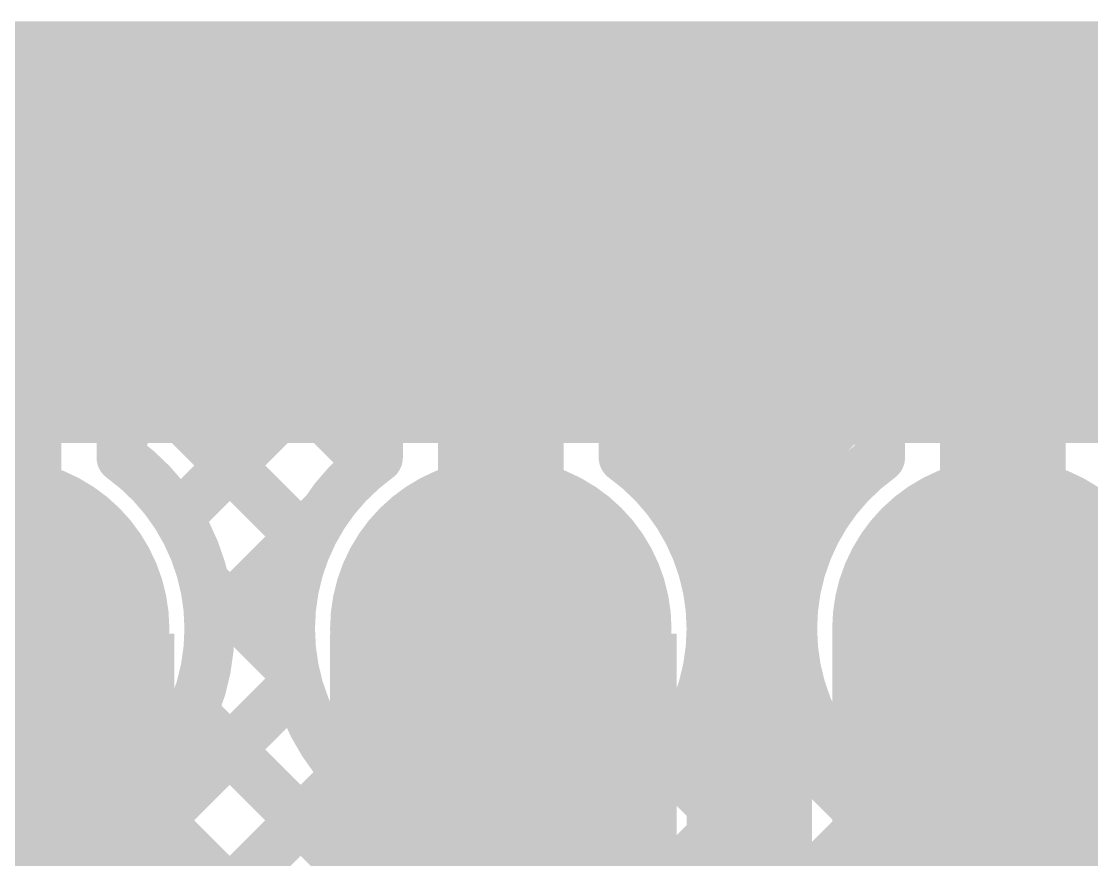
# Model space of a CAD drawing. Header units: millimetres. Extents: x 0.79 to 4.38, y 0.99 to 3.94.
# Drawn here: x 2.3485 to 2.5617, y 3.556 to 3.723 of the extents above; entities that cross this region are included whole.
import ezdxf

# ---------------------------------------------------------------- set-up
doc = ezdxf.new("R2010")
doc.units = ezdxf.units.MM
doc.header["$MEASUREMENT"] = 0
for name, color, linetype in [('BottomLayer', 5, 'Continuous'), ('BottomOverlay', 54, 'Continuous'), ('BottomPaste', 16, 'Continuous'), ('BottomSolder', 6, 'Continuous'), ('MultiLayer', 9, 'Continuous'), ('PadHoleLayer', 156, 'Continuous'), ('TopLayer', 1, 'Continuous'), ('TopOverlay', 2, 'Continuous'), ('TopSolder', 216, 'Continuous')]:
    doc.layers.add(name, color=color, linetype=linetype)

# ---------------------------------------------------------------- blocks, each defined once
blk = doc.blocks.new('R__0402_B_10')
at = {"layer": 'BottomLayer'}
for points in [[(-0.0275, 0.0125), (-0.0275, -0.0125), (-0.0095, 0.0125), (-0.0095, -0.0125)], [(0.0095, 0.0125), (0.0095, -0.0125), (0.0275, 0.0125), (0.0275, -0.0125)]]:
    blk.add_solid(points, dxfattribs=at)
at = {"layer": 'BottomOverlay', "const_width": 0.01}
for points in [[(-0.034, -0.019), (-0.034, 0.019)], [(0.034, 0.019), (-0.034, 0.019)], [(0.034, -0.019), (0.034, 0.019)], [(0.034, -0.019), (-0.034, -0.019)]]:
    blk.add_lwpolyline(points, dxfattribs=at)
at = {"layer": 'BottomOverlay', "const_width": 0.005}
for points in [[(-0.0365, 0.019, 1), (-0.0315, 0.019, 1)], [(-0.0365, 0.019, 1), (-0.0315, 0.019, 1)], [(0.0315, 0.019, 1), (0.0365, 0.019, 1)], [(0.0315, 0.019, 1), (0.0365, 0.019, 1)], [(-0.0365, -0.019, 1), (-0.0315, -0.019, 1)], [(-0.0365, -0.019, 1), (-0.0315, -0.019, 1)], [(0.0315, -0.019, 1), (0.0365, -0.019, 1)], [(0.0315, -0.019, 1), (0.0365, -0.019, 1)]]:
    blk.add_lwpolyline(points, format="xyb", close=True, dxfattribs=at)
at = {"layer": 'BottomPaste'}
for points in [[(-0.0275, 0.0125), (-0.0275, -0.0125), (-0.0095, 0.0125), (-0.0095, -0.0125)], [(0.0095, 0.0125), (0.0095, -0.0125), (0.0275, 0.0125), (0.0275, -0.0125)]]:
    blk.add_solid(points, dxfattribs=at)
at = {"layer": 'BottomSolder'}
for points in [[(-0.0315, 0.0165), (-0.0315, -0.0165), (-0.0055, 0.0165), (-0.0055, -0.0165)], [(0.0055, 0.0165), (0.0055, -0.0165), (0.0315, 0.0165), (0.0315, -0.0165)]]:
    blk.add_solid(points, dxfattribs=at)
blk = doc.blocks.new('R__0402_B_11')
at = {"layer": 'BottomLayer'}
for points in [[(-0.0275, 0.0125), (-0.0275, -0.0125), (-0.0095, 0.0125), (-0.0095, -0.0125)], [(0.0095, 0.0125), (0.0095, -0.0125), (0.0275, 0.0125), (0.0275, -0.0125)]]:
    blk.add_solid(points, dxfattribs=at)
at = {"layer": 'BottomOverlay', "const_width": 0.01}
for points in [[(-0.034, -0.019), (-0.034, 0.019)], [(0.034, 0.019), (-0.034, 0.019)], [(0.034, -0.019), (0.034, 0.019)], [(0.034, -0.019), (-0.034, -0.019)]]:
    blk.add_lwpolyline(points, dxfattribs=at)
at = {"layer": 'BottomOverlay', "const_width": 0.005}
for points in [[(-0.0365, 0.019, 1), (-0.0315, 0.019, 1)], [(-0.0365, 0.019, 1), (-0.0315, 0.019, 1)], [(0.0315, 0.019, 1), (0.0365, 0.019, 1)], [(0.0315, 0.019, 1), (0.0365, 0.019, 1)], [(-0.0365, -0.019, 1), (-0.0315, -0.019, 1)], [(-0.0365, -0.019, 1), (-0.0315, -0.019, 1)], [(0.0315, -0.019, 1), (0.0365, -0.019, 1)], [(0.0315, -0.019, 1), (0.0365, -0.019, 1)]]:
    blk.add_lwpolyline(points, format="xyb", close=True, dxfattribs=at)
at = {"layer": 'BottomPaste'}
for points in [[(-0.0275, 0.0125), (-0.0275, -0.0125), (-0.0095, 0.0125), (-0.0095, -0.0125)], [(0.0095, 0.0125), (0.0095, -0.0125), (0.0275, 0.0125), (0.0275, -0.0125)]]:
    blk.add_solid(points, dxfattribs=at)
at = {"layer": 'BottomSolder'}
for points in [[(-0.0315, 0.0165), (-0.0315, -0.0165), (-0.0055, 0.0165), (-0.0055, -0.0165)], [(0.0055, 0.0165), (0.0055, -0.0165), (0.0315, 0.0165), (0.0315, -0.0165)]]:
    blk.add_solid(points, dxfattribs=at)
blk = doc.blocks.new('R__0402_B_12')
at = {"layer": 'BottomLayer'}
for points in [[(-0.0275, 0.0125), (-0.0275, -0.0125), (-0.0095, 0.0125), (-0.0095, -0.0125)], [(0.0095, 0.0125), (0.0095, -0.0125), (0.0275, 0.0125), (0.0275, -0.0125)]]:
    blk.add_solid(points, dxfattribs=at)
at = {"layer": 'BottomOverlay', "const_width": 0.01}
for points in [[(-0.034, -0.019), (-0.034, 0.019)], [(0.034, 0.019), (-0.034, 0.019)], [(0.034, -0.019), (0.034, 0.019)], [(0.034, -0.019), (-0.034, -0.019)]]:
    blk.add_lwpolyline(points, dxfattribs=at)
at = {"layer": 'BottomOverlay', "const_width": 0.005}
for points in [[(-0.0365, 0.019, 1), (-0.0315, 0.019, 1)], [(-0.0365, 0.019, 1), (-0.0315, 0.019, 1)], [(0.0315, 0.019, 1), (0.0365, 0.019, 1)], [(0.0315, 0.019, 1), (0.0365, 0.019, 1)], [(-0.0365, -0.019, 1), (-0.0315, -0.019, 1)], [(-0.0365, -0.019, 1), (-0.0315, -0.019, 1)], [(0.0315, -0.019, 1), (0.0365, -0.019, 1)], [(0.0315, -0.019, 1), (0.0365, -0.019, 1)]]:
    blk.add_lwpolyline(points, format="xyb", close=True, dxfattribs=at)
at = {"layer": 'BottomPaste'}
for points in [[(-0.0275, 0.0125), (-0.0275, -0.0125), (-0.0095, 0.0125), (-0.0095, -0.0125)], [(0.0095, 0.0125), (0.0095, -0.0125), (0.0275, 0.0125), (0.0275, -0.0125)]]:
    blk.add_solid(points, dxfattribs=at)
at = {"layer": 'BottomSolder'}
for points in [[(-0.0315, 0.0165), (-0.0315, -0.0165), (-0.0055, 0.0165), (-0.0055, -0.0165)], [(0.0055, 0.0165), (0.0055, -0.0165), (0.0315, 0.0165), (0.0315, -0.0165)]]:
    blk.add_solid(points, dxfattribs=at)
blk = doc.blocks.new('0022232111_48')
at = {"layer": 'BottomLayer', "const_width": 0.03}
for points in [[(-0.215, 0, 1), (-0.185, 0, 1)], [(-0.115, 0, 1), (-0.085, 0, 1)], [(-0.015, 0, 1), (0.015, 0, 1)]]:
    blk.add_lwpolyline(points, format="xyb", close=True, dxfattribs=at)
at = {"layer": 'BottomSolder', "const_width": 0.034}
for points in [[(-0.217, 0, 1), (-0.183, 0, 1)], [(-0.117, 0, 1), (-0.083, 0, 1)], [(-0.017, 0, 1), (0.017, 0, 1)]]:
    blk.add_lwpolyline(points, format="xyb", close=True, dxfattribs=at)
at = {"layer": 'MultiLayer', "const_width": 0.03}
for points in [[(-0.215, 0, 1), (-0.185, 0, 1)], [(-0.115, 0, 1), (-0.085, 0, 1)], [(-0.015, 0, 1), (0.015, 0, 1)]]:
    blk.add_lwpolyline(points, format="xyb", close=True, dxfattribs=at)
at = {"layer": 'PadHoleLayer', "const_width": 0.01969}
for points in [[(-0.20984, 0, 1), (-0.19016, 0, 1)], [(-0.10984, 0, 1), (-0.09016, 0, 1)], [(-0.00984, 0, 1), (0.00984, 0, 1)]]:
    blk.add_lwpolyline(points, format="xyb", close=True, dxfattribs=at)
at = {"layer": 'TopLayer', "const_width": 0.03}
for points in [[(-0.215, 0, 1), (-0.185, 0, 1)], [(-0.115, 0, 1), (-0.085, 0, 1)], [(-0.015, 0, 1), (0.015, 0, 1)]]:
    blk.add_lwpolyline(points, format="xyb", close=True, dxfattribs=at)
at = {"layer": 'TopSolder', "const_width": 0.034}
for points in [[(-0.217, 0, 1), (-0.183, 0, 1)], [(-0.117, 0, 1), (-0.083, 0, 1)], [(-0.017, 0, 1), (0.017, 0, 1)]]:
    blk.add_lwpolyline(points, format="xyb", close=True, dxfattribs=at)

msp = doc.modelspace()

# ---------------------------------------------------------------- linework, layer by layer
at = {"layer": 'BottomLayer'}
for points, const_width in [([(1.19216, 3.718), (4.15384, 3.718)], 0.01), ([(2.32485, 3.6825), (2.36035, 3.718)], 0.01), ([(2.33483, 3.718), (2.41792, 3.63492)], 0.01), ([(2.35396, 3.68333), (2.38864, 3.718)], 0.01), ([(2.36312, 3.718), (2.41951, 3.66161)], 0.01), ([(2.36894, 3.67002), (2.41692, 3.718)], 0.01), ([(2.36894, 3.64174), (2.44521, 3.718)], 0.01), ([(2.3914, 3.718), (2.4269, 3.6825)], 0.01), ([(2.41969, 3.718), (2.45449, 3.68319)], 0.01), ([(2.44084, 3.68535), (2.47349, 3.718)], 0.01), ([(2.44797, 3.718), (2.5195, 3.64647)], 0.01), ([(2.46628, 3.6825), (2.50178, 3.718)], 0.01), ([(2.46906, 3.657), (2.53006, 3.718)], 0.01), ([(2.47626, 3.718), (2.52017, 3.67409)], 0.01), ([(2.50454, 3.718), (2.5377, 3.68484)], 0.01), ([(2.52284, 3.6825), (2.55834, 3.718)], 0.01), ([(2.53282, 3.718), (2.56832, 3.6825)], 0.01), ([(2.5527, 3.68407), (2.58663, 3.718)], 0.01), ([(2.56111, 3.718), (2.61928, 3.65983)], 0.01), ([(2.4935, 3.5405), (2.4935, 3.682)], 0.025), ([(2.35564, 3.6825), (2.36894, 3.6825)], 0.01), ([(2.36894, 3.6405), (2.36894, 3.6825)], 0.01), ([(2.42006, 3.6825), (2.43215, 3.6825)], 0.01), ([(2.42006, 3.66624), (2.42006, 3.6825)], 0.01), ([(2.45585, 3.6825), (2.46906, 3.6825)], 0.01), ([(2.46906, 3.6405), (2.46906, 3.6825)], 0.01), ([(2.52017, 3.66684), (2.52017, 3.6825)], 0.01), ([(2.52017, 3.6825), (2.53195, 3.6825)], 0.01), ([(2.52017, 3.67982), (2.52284, 3.6825)], 0.01), ([(2.55605, 3.6825), (2.56917, 3.6825)], 0.01), ([(2.47286, 3.63252), (2.52017, 3.67982)], 0.01), ([(2.344, 3.602), (2.344, 3.66094)], 0.025), ([(2.444, 3.602), (2.444, 3.66106)], 0.025), ([(2.46906, 3.66863), (2.51044, 3.62725)], 0.01), ([(2.544, 3.602), (2.544, 3.66117)], 0.025), ([(2.37967, 3.62418), (2.4197, 3.66421)], 0.01), ([(2.4195, 3.63611), (2.4195, 3.66106)], 0.01), ([(2.5195, 3.63611), (2.5195, 3.66117)], 0.01), ([(2.36894, 3.65561), (2.40558, 3.61897)], 0.01), ([(2.48386, 3.61523), (2.5195, 3.65087)], 0.01), ([(2.3685, 3.63611), (2.3685, 3.6405)], 0.01), ([(2.4685, 3.63611), (2.4685, 3.6405)], 0.01), ([(2.4689, 3.6405), (2.50231, 3.60709)], 0.01), ([(2.386, 3.60222), (2.40902, 3.62524)], 0.01), ([(2.38495, 3.61131), (2.4029, 3.59337)], 0.01), ([(2.344, 3.551), (2.344, 3.602)], 0.025), ([(2.444, 3.543), (2.444, 3.602)], 0.025), ([(2.544, 3.537), (2.544, 3.602)], 0.025), ([(2.48278, 3.58586), (2.50212, 3.60521)], 0.01), ([(2.48551, 3.59561), (2.5195, 3.56162)], 0.01), ([(2.37085, 3.55879), (2.40338, 3.59132)], 0.01), ([(2.38258, 3.5854), (2.4195, 3.54848)], 0.01), ([(2.47342, 3.54823), (2.50711, 3.58192)], 0.01), ([(2.47692, 3.57592), (2.51983, 3.53301)], 0.01), ([(2.38498, 3.54464), (2.41348, 3.57314)], 0.01), ([(2.37038, 3.56932), (2.4665, 3.4732)], 0.01), ([(2.3685, 3.56115), (2.3685, 3.56789)], 0.01), ([(2.4195, 3.543), (2.4195, 3.56789)], 0.01), ([(2.4685, 3.55315), (2.4685, 3.56789)], 0.01), ([(2.5195, 3.537), (2.5195, 3.56789)], 0.01), ([(2.48756, 3.53408), (2.5195, 3.56602)], 0.01), ([(2.3685, 3.56115), (2.3843, 3.54535)], 0.01), ([(2.344, 3.551), (2.367, 3.528)], 0.025), ([(2.4685, 3.55605), (2.55917, 3.46538)], 0.01), ([(2.4685, 3.55315), (2.5083, 3.51335)], 0.01)]:
    msp.add_lwpolyline(points, dxfattribs=dict(at, const_width=const_width))
for points, const_width in [([(2.35785, 3.718, 1), (2.36285, 3.718, 1)], 0.005), ([(2.36062, 3.718, 1), (2.36562, 3.718, 1)], 0.005), ([(2.38614, 3.718, 1), (2.39114, 3.718, 1)], 0.005), ([(2.3889, 3.718, 1), (2.3939, 3.718, 1)], 0.005), ([(2.41442, 3.718, 1), (2.41942, 3.718, 1)], 0.005), ([(2.41719, 3.718, 1), (2.42219, 3.718, 1)], 0.005), ([(2.44271, 3.718, 1), (2.44771, 3.718, 1)], 0.005), ([(2.44547, 3.718, 1), (2.45047, 3.718, 1)], 0.005), ([(2.47099, 3.718, 1), (2.47599, 3.718, 1)], 0.005), ([(2.47376, 3.718, 1), (2.47876, 3.718, 1)], 0.005), ([(2.49928, 3.718, 1), (2.50428, 3.718, 1)], 0.005), ([(2.50204, 3.718, 1), (2.50704, 3.718, 1)], 0.005), ([(2.52756, 3.718, 1), (2.53256, 3.718, 1)], 0.005), ([(2.53032, 3.718, 1), (2.53532, 3.718, 1)], 0.005), ([(2.55584, 3.718, 1), (2.56084, 3.718, 1)], 0.005), ([(2.55861, 3.718, 1), (2.56361, 3.718, 1)], 0.005), ([(2.48725, 3.682, 1), (2.49975, 3.682, 1)], 0.0125), ([(2.43834, 3.68535, 1), (2.44334, 3.68535, 1)], 0.005), ([(2.5352, 3.68484, 1), (2.5402, 3.68484, 1)], 0.005), ([(2.35146, 3.68333, 1), (2.35646, 3.68333, 1)], 0.005), ([(2.35315, 3.6825, 1), (2.35814, 3.6825, 1)], 0.005), ([(2.35315, 3.6825, 1), (2.35814, 3.6825, 1)], 0.005), ([(2.36644, 3.6825, 1), (2.37144, 3.6825, 1)], 0.005), ([(2.36644, 3.6825, 1), (2.37144, 3.6825, 1)], 0.005), ([(2.41756, 3.6825, 1), (2.42256, 3.6825, 1)], 0.005), ([(2.41756, 3.6825, 1), (2.42256, 3.6825, 1)], 0.005), ([(2.4244, 3.6825, 1), (2.4294, 3.6825, 1)], 0.005), ([(2.42965, 3.6825, 1), (2.43465, 3.6825, 1)], 0.005), ([(2.42965, 3.6825, 1), (2.43465, 3.6825, 1)], 0.005), ([(2.45199, 3.68319, 1), (2.45699, 3.68319, 1)], 0.005), ([(2.45335, 3.6825, 1), (2.45835, 3.6825, 1)], 0.005), ([(2.45335, 3.6825, 1), (2.45835, 3.6825, 1)], 0.005), ([(2.46378, 3.6825, 1), (2.46878, 3.6825, 1)], 0.005), ([(2.46656, 3.6825, 1), (2.47156, 3.6825, 1)], 0.005), ([(2.46656, 3.6825, 1), (2.47156, 3.6825, 1)], 0.005), ([(2.51767, 3.6825, 1), (2.52267, 3.6825, 1)], 0.005), ([(2.51767, 3.6825, 1), (2.52267, 3.6825, 1)], 0.005), ([(2.52034, 3.6825, 1), (2.52534, 3.6825, 1)], 0.005), ([(2.52034, 3.6825, 1), (2.52534, 3.6825, 1)], 0.005), ([(2.52945, 3.6825, 1), (2.53445, 3.6825, 1)], 0.005), ([(2.52945, 3.6825, 1), (2.53445, 3.6825, 1)], 0.005), ([(2.5502, 3.68407, 1), (2.5552, 3.68407, 1)], 0.005), ([(2.55355, 3.6825, 1), (2.55855, 3.6825, 1)], 0.005), ([(2.55355, 3.6825, 1), (2.55855, 3.6825, 1)], 0.005), ([(2.51767, 3.67982, 1), (2.52267, 3.67982, 1)], 0.005), ([(2.51767, 3.67982, 1), (2.52267, 3.67982, 1)], 0.005), ([(2.51767, 3.67409, 1), (2.52267, 3.67409, 1)], 0.005), ([(2.36644, 3.67002, 1), (2.37144, 3.67002, 1)], 0.005), ([(2.33775, 3.66094, 1), (2.35025, 3.66094, 1)], 0.0125), ([(2.43775, 3.66106, 1), (2.45025, 3.66106, 1)], 0.0125), ([(2.46656, 3.66863, 1), (2.47156, 3.66863, 1)], 0.005), ([(2.53775, 3.66117, 1), (2.55025, 3.66117, 1)], 0.0125), ([(2.41756, 3.66624, 1), (2.42256, 3.66624, 1)], 0.005), ([(2.41756, 3.66624, 1), (2.42256, 3.66624, 1)], 0.005), ([(2.51767, 3.66684, 1), (2.52267, 3.66684, 1)], 0.005), ([(2.51767, 3.66684, 1), (2.52267, 3.66684, 1)], 0.005), ([(2.4172, 3.66421, 1), (2.4222, 3.66421, 1)], 0.005), ([(2.417, 3.66106, 1), (2.422, 3.66106, 1)], 0.005), ([(2.417, 3.66106, 1), (2.422, 3.66106, 1)], 0.005), ([(2.41701, 3.66161, 1), (2.42201, 3.66161, 1)], 0.005), ([(2.517, 3.66117, 1), (2.522, 3.66117, 1)], 0.005), ([(2.517, 3.66117, 1), (2.522, 3.66117, 1)], 0.005), ([(2.46656, 3.657, 1), (2.47156, 3.657, 1)], 0.005), ([(2.36644, 3.65561, 1), (2.37144, 3.65561, 1)], 0.005), ([(2.517, 3.65087, 1), (2.522, 3.65087, 1)], 0.005), ([(2.517, 3.64647, 1), (2.522, 3.64647, 1)], 0.005), ([(2.36644, 3.64174, 1), (2.37144, 3.64174, 1)], 0.005), ([(2.366, 3.6405, 1), (2.371, 3.6405, 1)], 0.005), ([(2.36644, 3.6405, 1), (2.37144, 3.6405, 1)], 0.005), ([(2.466, 3.6405, 1), (2.471, 3.6405, 1)], 0.005), ([(2.4664, 3.6405, 1), (2.4714, 3.6405, 1)], 0.005), ([(2.46656, 3.6405, 1), (2.47156, 3.6405, 1)], 0.005), ([(2.366, 3.63611, 1), (2.371, 3.63611, 1)], 0.005), ([(2.366, 3.63611, 1), (2.371, 3.63611, 1)], 0.005), ([(2.417, 3.63611, 1), (2.422, 3.63611, 1)], 0.005), ([(2.417, 3.63611, 1), (2.422, 3.63611, 1)], 0.005), ([(2.466, 3.63611, 1), (2.471, 3.63611, 1)], 0.005), ([(2.466, 3.63611, 1), (2.471, 3.63611, 1)], 0.005), ([(2.517, 3.63611, 1), (2.522, 3.63611, 1)], 0.005), ([(2.517, 3.63611, 1), (2.522, 3.63611, 1)], 0.005), ([(2.41542, 3.63492, 1), (2.42042, 3.63492, 1)], 0.005), ([(2.47036, 3.63252, 1), (2.47536, 3.63252, 1)], 0.005), ([(2.50794, 3.62725, 1), (2.51294, 3.62725, 1)], 0.005), ([(2.40652, 3.62524, 1), (2.41152, 3.62524, 1)], 0.005), ([(2.37717, 3.62418, 1), (2.38217, 3.62418, 1)], 0.005), ([(2.40308, 3.61897, 1), (2.40808, 3.61897, 1)], 0.005), ([(2.48136, 3.61523, 1), (2.48636, 3.61523, 1)], 0.005), ([(2.38245, 3.61131, 1), (2.38745, 3.61131, 1)], 0.005), ([(2.33775, 3.602, 1), (2.35025, 3.602, 1)], 0.0125), ([(2.33775, 3.602, 1), (2.35025, 3.602, 1)], 0.0125), ([(2.43775, 3.602, 1), (2.45025, 3.602, 1)], 0.0125), ([(2.43775, 3.602, 1), (2.45025, 3.602, 1)], 0.0125), ([(2.53775, 3.602, 1), (2.55025, 3.602, 1)], 0.0125), ([(2.53775, 3.602, 1), (2.55025, 3.602, 1)], 0.0125), ([(2.49981, 3.60709, 1), (2.50481, 3.60709, 1)], 0.005), ([(2.49962, 3.60521, 1), (2.50462, 3.60521, 1)], 0.005), ([(2.3835, 3.60222, 1), (2.3885, 3.60222, 1)], 0.005), ([(2.3835, 3.602, 1), (2.3885, 3.602, 1)], 0.005), ([(2.3835, 3.602, 1), (2.3885, 3.602, 1)], 0.005), ([(2.4835, 3.602, 1), (2.4885, 3.602, 1)], 0.005), ([(2.4835, 3.602, 1), (2.4885, 3.602, 1)], 0.005), ([(2.48301, 3.59561, 1), (2.48801, 3.59561, 1)], 0.005), ([(2.4004, 3.59337, 1), (2.4054, 3.59337, 1)], 0.005), ([(2.40088, 3.59132, 1), (2.40588, 3.59132, 1)], 0.005), ([(2.38008, 3.5854, 1), (2.38508, 3.5854, 1)], 0.005), ([(2.48028, 3.58586, 1), (2.48528, 3.58586, 1)], 0.005), ([(2.50461, 3.58192, 1), (2.50961, 3.58192, 1)], 0.005), ([(2.47442, 3.57592, 1), (2.47942, 3.57592, 1)], 0.005), ([(2.41098, 3.57314, 1), (2.41598, 3.57314, 1)], 0.005), ([(2.36788, 3.56932, 1), (2.37288, 3.56932, 1)], 0.005), ([(2.366, 3.56789, 1), (2.371, 3.56789, 1)], 0.005), ([(2.366, 3.56789, 1), (2.371, 3.56789, 1)], 0.005), ([(2.417, 3.56789, 1), (2.422, 3.56789, 1)], 0.005), ([(2.417, 3.56789, 1), (2.422, 3.56789, 1)], 0.005), ([(2.466, 3.56789, 1), (2.471, 3.56789, 1)], 0.005), ([(2.466, 3.56789, 1), (2.471, 3.56789, 1)], 0.005), ([(2.517, 3.56789, 1), (2.522, 3.56789, 1)], 0.005), ([(2.517, 3.56789, 1), (2.522, 3.56789, 1)], 0.005), ([(2.517, 3.56602, 1), (2.522, 3.56602, 1)], 0.005), ([(2.366, 3.56115, 1), (2.371, 3.56115, 1)], 0.005), ([(2.366, 3.56115, 1), (2.371, 3.56115, 1)], 0.005), ([(2.517, 3.56162, 1), (2.522, 3.56162, 1)], 0.005), ([(2.33775, 3.551, 1), (2.35025, 3.551, 1)], 0.0125), ([(2.33775, 3.551, 1), (2.35025, 3.551, 1)], 0.0125), ([(2.36835, 3.55879, 1), (2.37335, 3.55879, 1)], 0.005), ([(2.466, 3.55605, 1), (2.471, 3.55605, 1)], 0.005), ([(2.466, 3.55315, 1), (2.471, 3.55315, 1)], 0.005), ([(2.466, 3.55315, 1), (2.471, 3.55315, 1)], 0.005)]:
    msp.add_lwpolyline(points, format="xyb", close=True, dxfattribs=dict(at, const_width=const_width))
at = {"layer": 'BottomLayer', "const_width": 0.01}
for points in [[(2.33236, 3.6825, -0.252847), (2.35564, 3.6825)], [(2.43215, 3.6825, -0.257884), (2.45585, 3.6825)], [(2.53195, 3.6825, -0.262849), (2.55605, 3.6825)], [(2.4195, 3.66106, -0.053389), (2.42006, 3.66624)], [(2.5195, 3.66117, -0.058518), (2.52017, 3.66684)], [(2.3685, 3.63611, -0.241531), (2.386, 3.602)], [(2.4195, 3.56789, -0.512989), (2.4195, 3.63611)], [(2.4685, 3.63611, -0.241531), (2.486, 3.602)], [(2.5195, 3.56789, -0.512989), (2.5195, 3.63611)], [(2.386, 3.602, -0.241531), (2.3685, 3.56789)], [(2.486, 3.602, -0.241531), (2.4685, 3.56789)]]:
    msp.add_lwpolyline(points, format="xyb", dxfattribs=at)
at = {"layer": 'TopLayer'}
msp.add_solid([(1.609, 3.639), (4.118, 3.639), (1.609, 3.718), (4.118, 3.718)], dxfattribs=at)
at = {"layer": 'TopOverlay'}
for points in [[(2.31, 3.471), (2.379, 3.471), (2.31, 3.601), (2.379, 3.601)], [(2.41, 3.471), (2.479, 3.471), (2.41, 3.601), (2.479, 3.601)], [(2.51, 3.471), (2.579, 3.471), (2.51, 3.601), (2.579, 3.601)]]:
    msp.add_solid(points, dxfattribs=at)

# ---------------------------------------------------------------- block references
for name, p, rotation in [('0022232111_48', (2.344, 3.602), 180), ('R__0402_B_10', (2.34444, 3.68), 270), ('R__0402_B_11', (2.44456, 3.68), 270), ('R__0402_B_12', (2.54467, 3.68), 270)]:
    msp.add_blockref(name, p, dxfattribs=dict(rotation=rotation))

doc.saveas('drawing.dxf')
